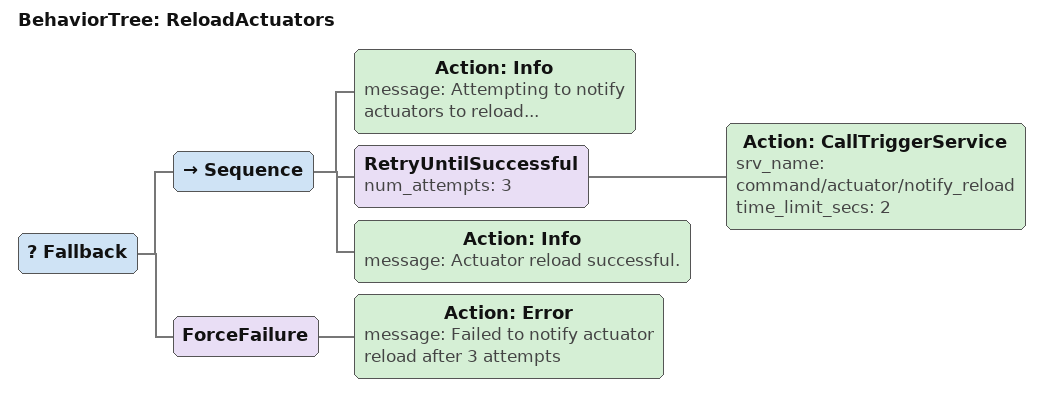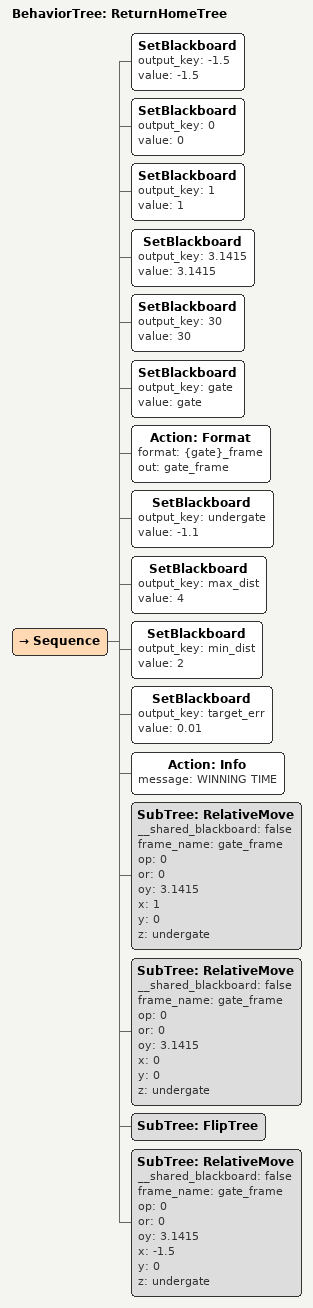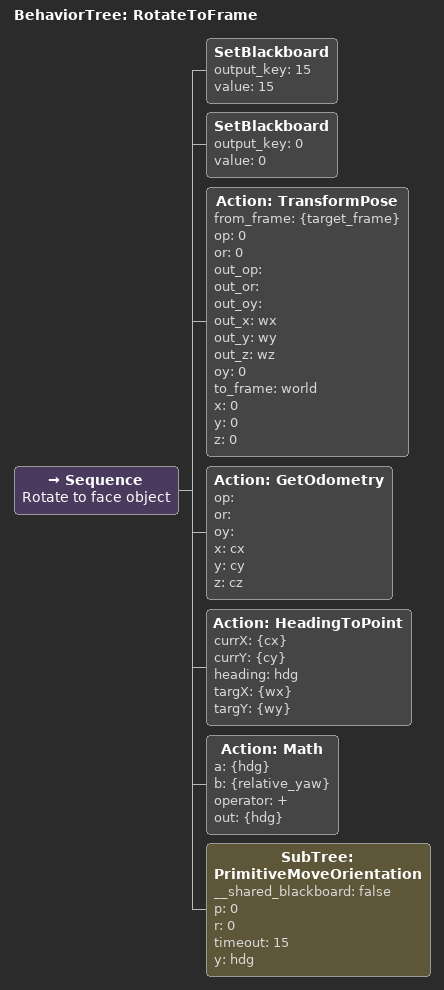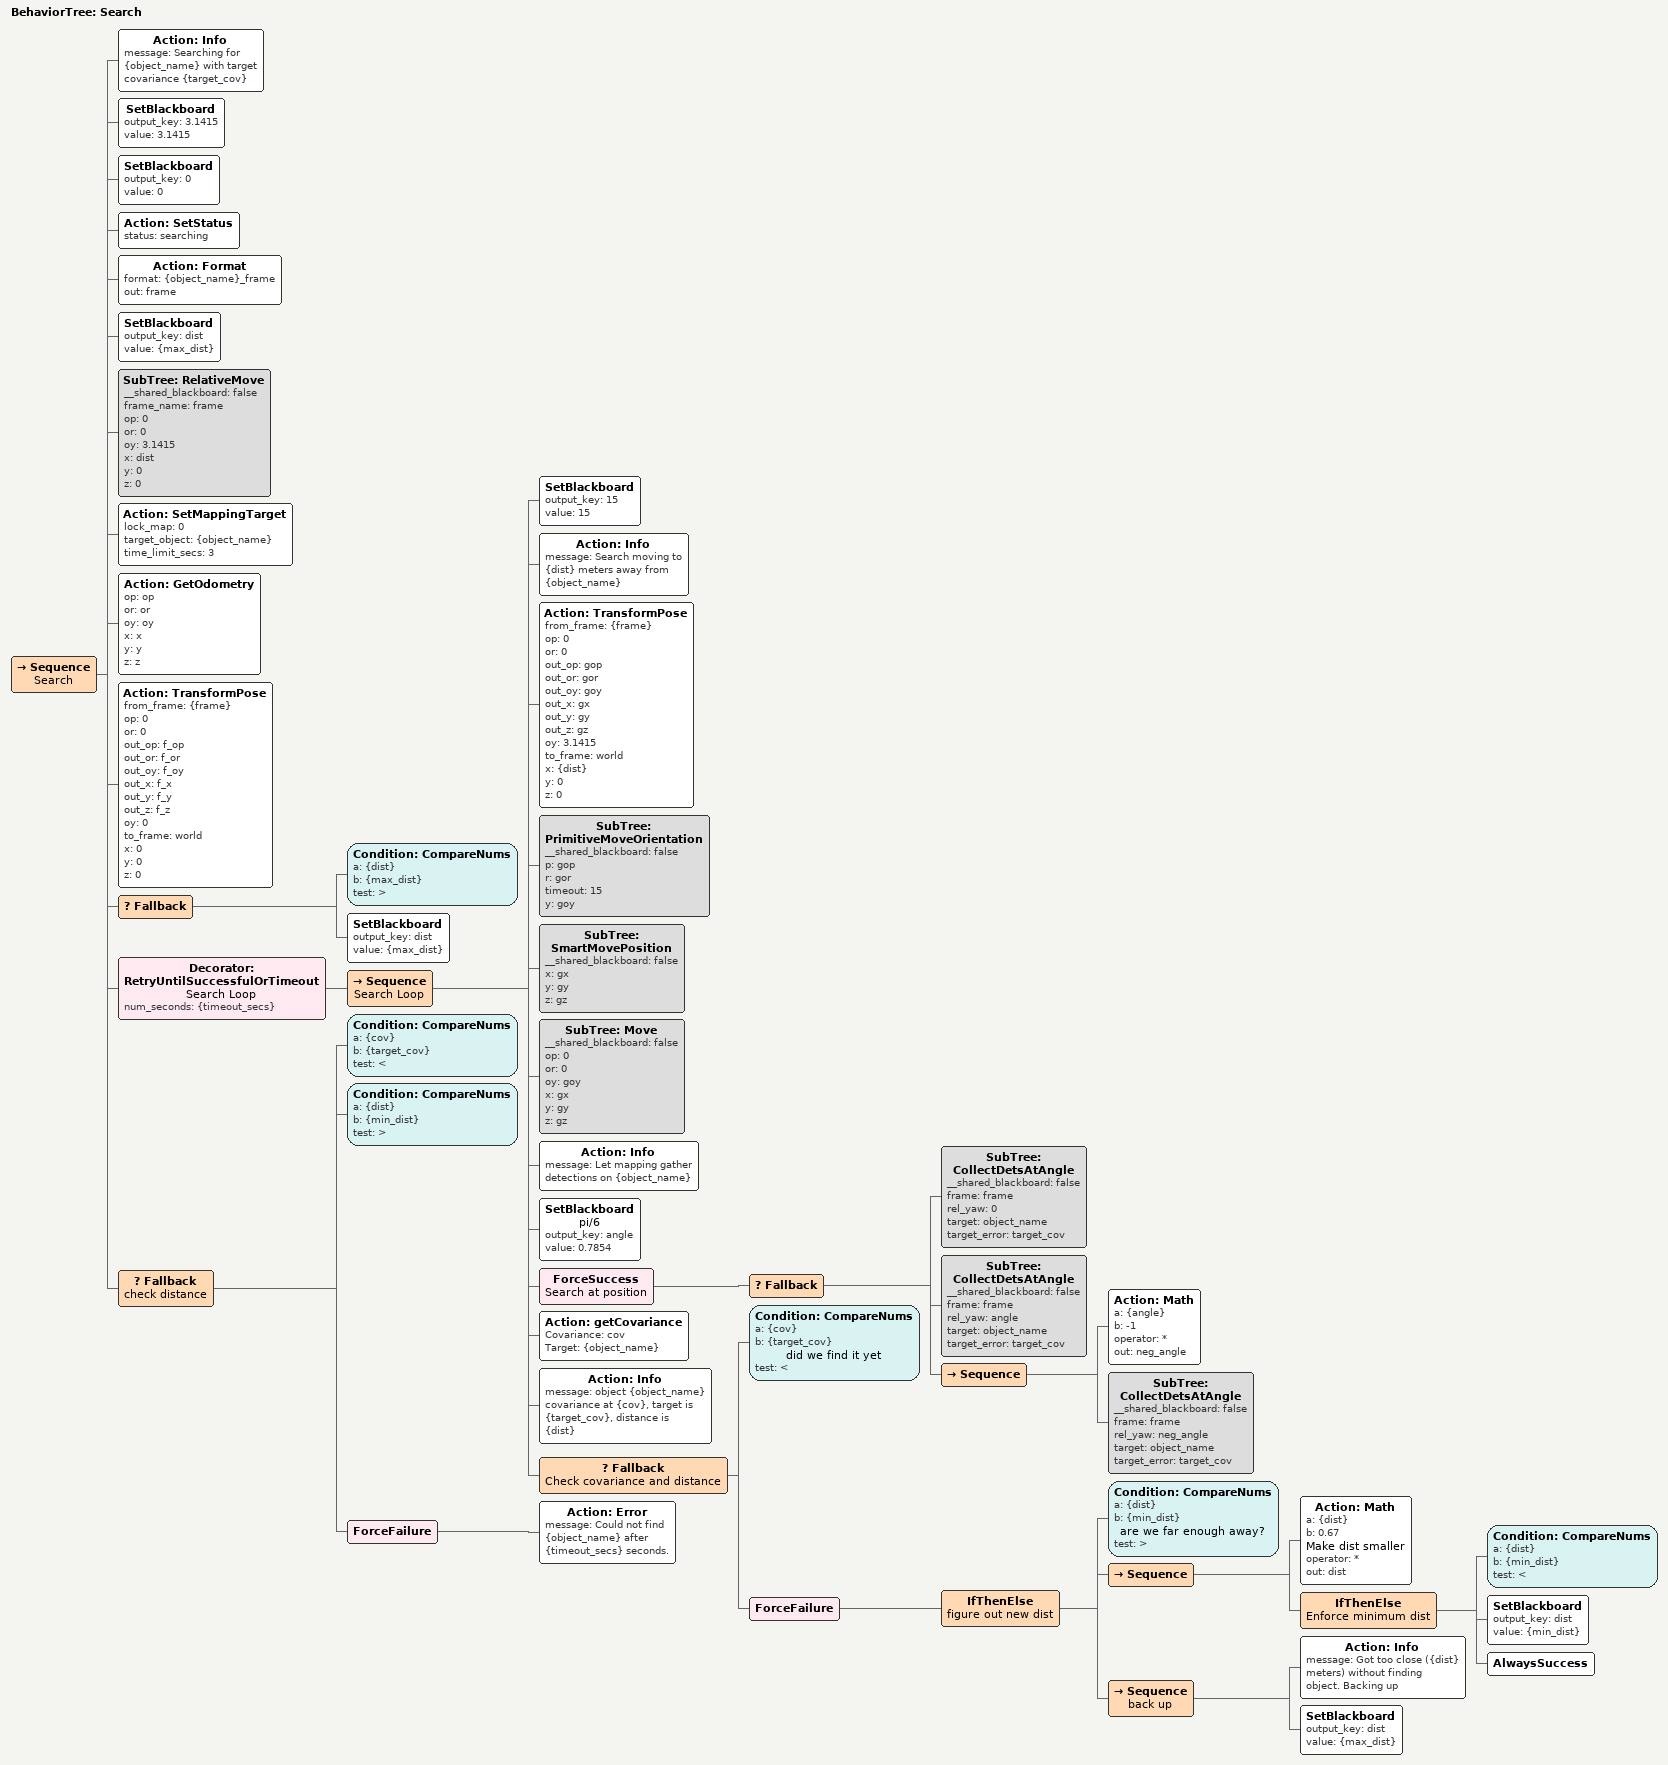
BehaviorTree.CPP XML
<BehaviorTree ID="ReloadActuators">
    <Fallback>
        <Sequence>
            <Action ID="Info" message="Attempting to notify actuators to reload..."/>
            <RetryUntilSuccessful num_attempts="3">
                <Action ID="CallTriggerService" srv_name="command/actuator/notify_reload" time_limit_secs="2"/>
            </RetryUntilSuccessful>
            <Action ID="Info" message="Actuator reload successful."/>
        </Sequence>
        <ForceFailure>
            <Action ID="Error" message="Failed to notify actuator reload after 3 attempts"/>
        </ForceFailure>
    </Fallback>
</BehaviorTree>

<BehaviorTree ID="ReturnHomeTree">
    <Sequence>
        <SetBlackboard output_key="-1.5" value="-1.5"/>
        <SetBlackboard output_key="0" value="0"/>
        <SetBlackboard output_key="1" value="1"/>
        <SetBlackboard output_key="3.1415" value="3.1415"/>
        <SetBlackboard output_key="30" value="30"/>
        <SetBlackboard output_key="gate" value="gate"/>
        <Action ID="Format" format="{gate}_frame" out="gate_frame"/>
        <SetBlackboard output_key="undergate" value="-1.1"/>
        <SetBlackboard output_key="max_dist" value="4"/>
        <SetBlackboard output_key="min_dist" value="2"/>
        <SetBlackboard output_key="target_err" value="0.01"/>
        <Action ID="Info" message="WINNING TIME"/>
        <SubTree ID="RelativeMove" __shared_blackboard="false" frame_name="gate_frame" op="0" or="0" oy="3.1415" x="1" y="0" z="undergate"/>
        <SubTree ID="RelativeMove" __shared_blackboard="false" frame_name="gate_frame" op="0" or="0" oy="3.1415" x="0" y="0" z="undergate"/>
        <SubTree ID="FlipTree"/>
        <SubTree ID="RelativeMove" __shared_blackboard="false" frame_name="gate_frame" op="0" or="0" oy="3.1415" x="-1.5" y="0" z="undergate"/>
    </Sequence>
</BehaviorTree>

<BehaviorTree ID="RotateToFrame">
    <Sequence name="Rotate to face object">
        <SetBlackboard output_key="15" value="15"/>
        <SetBlackboard output_key="0" value="0"/>
        <Action ID="TransformPose" from_frame="{target_frame}" op="0" or="0" out_op="" out_or="" out_oy="" out_x="wx" out_y="wy" out_z="wz" oy="0" to_frame="world" x="0" y="0" z="0"/>
        <Action ID="GetOdometry" op="" or="" oy="" x="cx" y="cy" z="cz"/>
        <Action ID="HeadingToPoint" currX="{cx}" currY="{cy}" heading="hdg" targX="{wx}" targY="{wy}"/>
        <Action ID="Math" a="{hdg}" b="{relative_yaw}" operator="+" out="{hdg}"/>
        <SubTree ID="PrimitiveMoveOrientation" __shared_blackboard="false" p="0" r="0" timeout="15" y="hdg"/>
    </Sequence>
</BehaviorTree>

<BehaviorTree ID="Search">
    <Sequence name="Search">
        <Action ID="Info" message="Searching for {object_name} with target covariance {target_cov}"/>
        <SetBlackboard output_key="3.1415" value="3.1415"/>
        <SetBlackboard output_key="0" value="0"/>
        <Action ID="SetStatus" status="searching"/>
        <Action ID="Format" format="{object_name}_frame" out="frame"/>
        <SetBlackboard output_key="dist" value="{max_dist}"/>
        <SubTree ID="RelativeMove" __shared_blackboard="false" frame_name="frame" op="0" or="0" oy="3.1415" x="dist" y="0" z="0"/>
        <Action ID="SetMappingTarget" lock_map="0" target_object="{object_name}" time_limit_secs="3"/>
        <Action ID="GetOdometry" op="op" or="or" oy="oy" x="x" y="y" z="z"/>
        <Action ID="TransformPose" from_frame="{frame}" op="0" or="0" out_op="f_op" out_or="f_or" out_oy="f_oy" out_x="f_x" out_y="f_y" out_z="f_z" oy="0" to_frame="world" x="0" y="0" z="0"/>
        <Fallback>
            <Condition ID="CompareNums" a="{dist}" b="{max_dist}" test=">"/>
            <SetBlackboard output_key="dist" value="{max_dist}"/>
        </Fallback>
        <Decorator ID="RetryUntilSuccessfulOrTimeout" name="Search Loop" num_seconds="{timeout_secs}">
            <Sequence name="Search Loop">
                <SetBlackboard output_key="15" value="15"/>
                <Action ID="Info" message="Search moving to {dist} meters away from {object_name}"/>
                <Action ID="TransformPose" from_frame="{frame}" op="0" or="0" out_op="gop" out_or="gor" out_oy="goy" out_x="gx" out_y="gy" out_z="gz" oy="3.1415" to_frame="world" x="{dist}" y="0" z="0"/>
                <SubTree ID="PrimitiveMoveOrientation" __shared_blackboard="false" p="gop" r="gor" timeout="15" y="goy"/>
                <SubTree ID="SmartMovePosition" __shared_blackboard="false" x="gx" y="gy" z="gz"/>
                <SubTree ID="Move" __shared_blackboard="false" op="0" or="0" oy="goy" x="gx" y="gy" z="gz"/>
                <Action ID="Info" message="Let mapping gather detections on {object_name}"/>
                <SetBlackboard name="pi/6" output_key="angle" value="0.7854"/>
                <ForceSuccess name="Search at position">
                    <Fallback>
                        <SubTree ID="CollectDetsAtAngle" __shared_blackboard="false" frame="frame" rel_yaw="0" target="object_name" target_error="target_cov"/>
                        <SubTree ID="CollectDetsAtAngle" __shared_blackboard="false" frame="frame" rel_yaw="angle" target="object_name" target_error="target_cov"/>
                        <Sequence>
                            <Action ID="Math" a="{angle}" b="-1" operator="*" out="neg_angle"/>
                            <SubTree ID="CollectDetsAtAngle" __shared_blackboard="false" frame="frame" rel_yaw="neg_angle" target="object_name" target_error="target_cov"/>
                        </Sequence>
                    </Fallback>
                </ForceSuccess>
                <Action Covariance="cov" ID="getCovariance" Target="{object_name}"/>
                <Action ID="Info" message="object {object_name} covariance at {cov}, target is {target_cov}, distance is {dist}"/>
                <Fallback name="Check covariance and distance">
                    <Condition ID="CompareNums" a="{cov}" b="{target_cov}" name="did we find it yet" test="&lt;"/>
                    <ForceFailure>
                        <IfThenElse name="figure out new dist">
                            <Condition ID="CompareNums" a="{dist}" b="{min_dist}" name="are we far enough away?" test=">"/>
                            <Sequence>
                                <Action ID="Math" a="{dist}" b="0.67" name="Make dist smaller" operator="*" out="dist"/>
                                <IfThenElse name="Enforce minimum dist">
                                    <Condition ID="CompareNums" a="{dist}" b="{min_dist}" test="&lt;"/>
                                    <SetBlackboard output_key="dist" value="{min_dist}"/>
                                    <AlwaysSuccess/>
                                </IfThenElse>
                            </Sequence>
                            <Sequence name="back up">
                                <Action ID="Info" message="Got too close ({dist} meters) without finding object. Backing up"/>
                                <SetBlackboard output_key="dist" value="{max_dist}"/>
                            </Sequence>
                        </IfThenElse>
                    </ForceFailure>
                </Fallback>
            </Sequence>
        </Decorator>
        <Fallback name="check distance">
            <Condition ID="CompareNums" a="{cov}" b="{target_cov}" test="&lt;"/>
            <Condition ID="CompareNums" a="{dist}" b="{min_dist}" test=">"/>
            <ForceFailure>
                <Action ID="Error" message="Could not find {object_name} after {timeout_secs} seconds."/>
            </ForceFailure>
        </Fallback>
    </Sequence>
</BehaviorTree>
